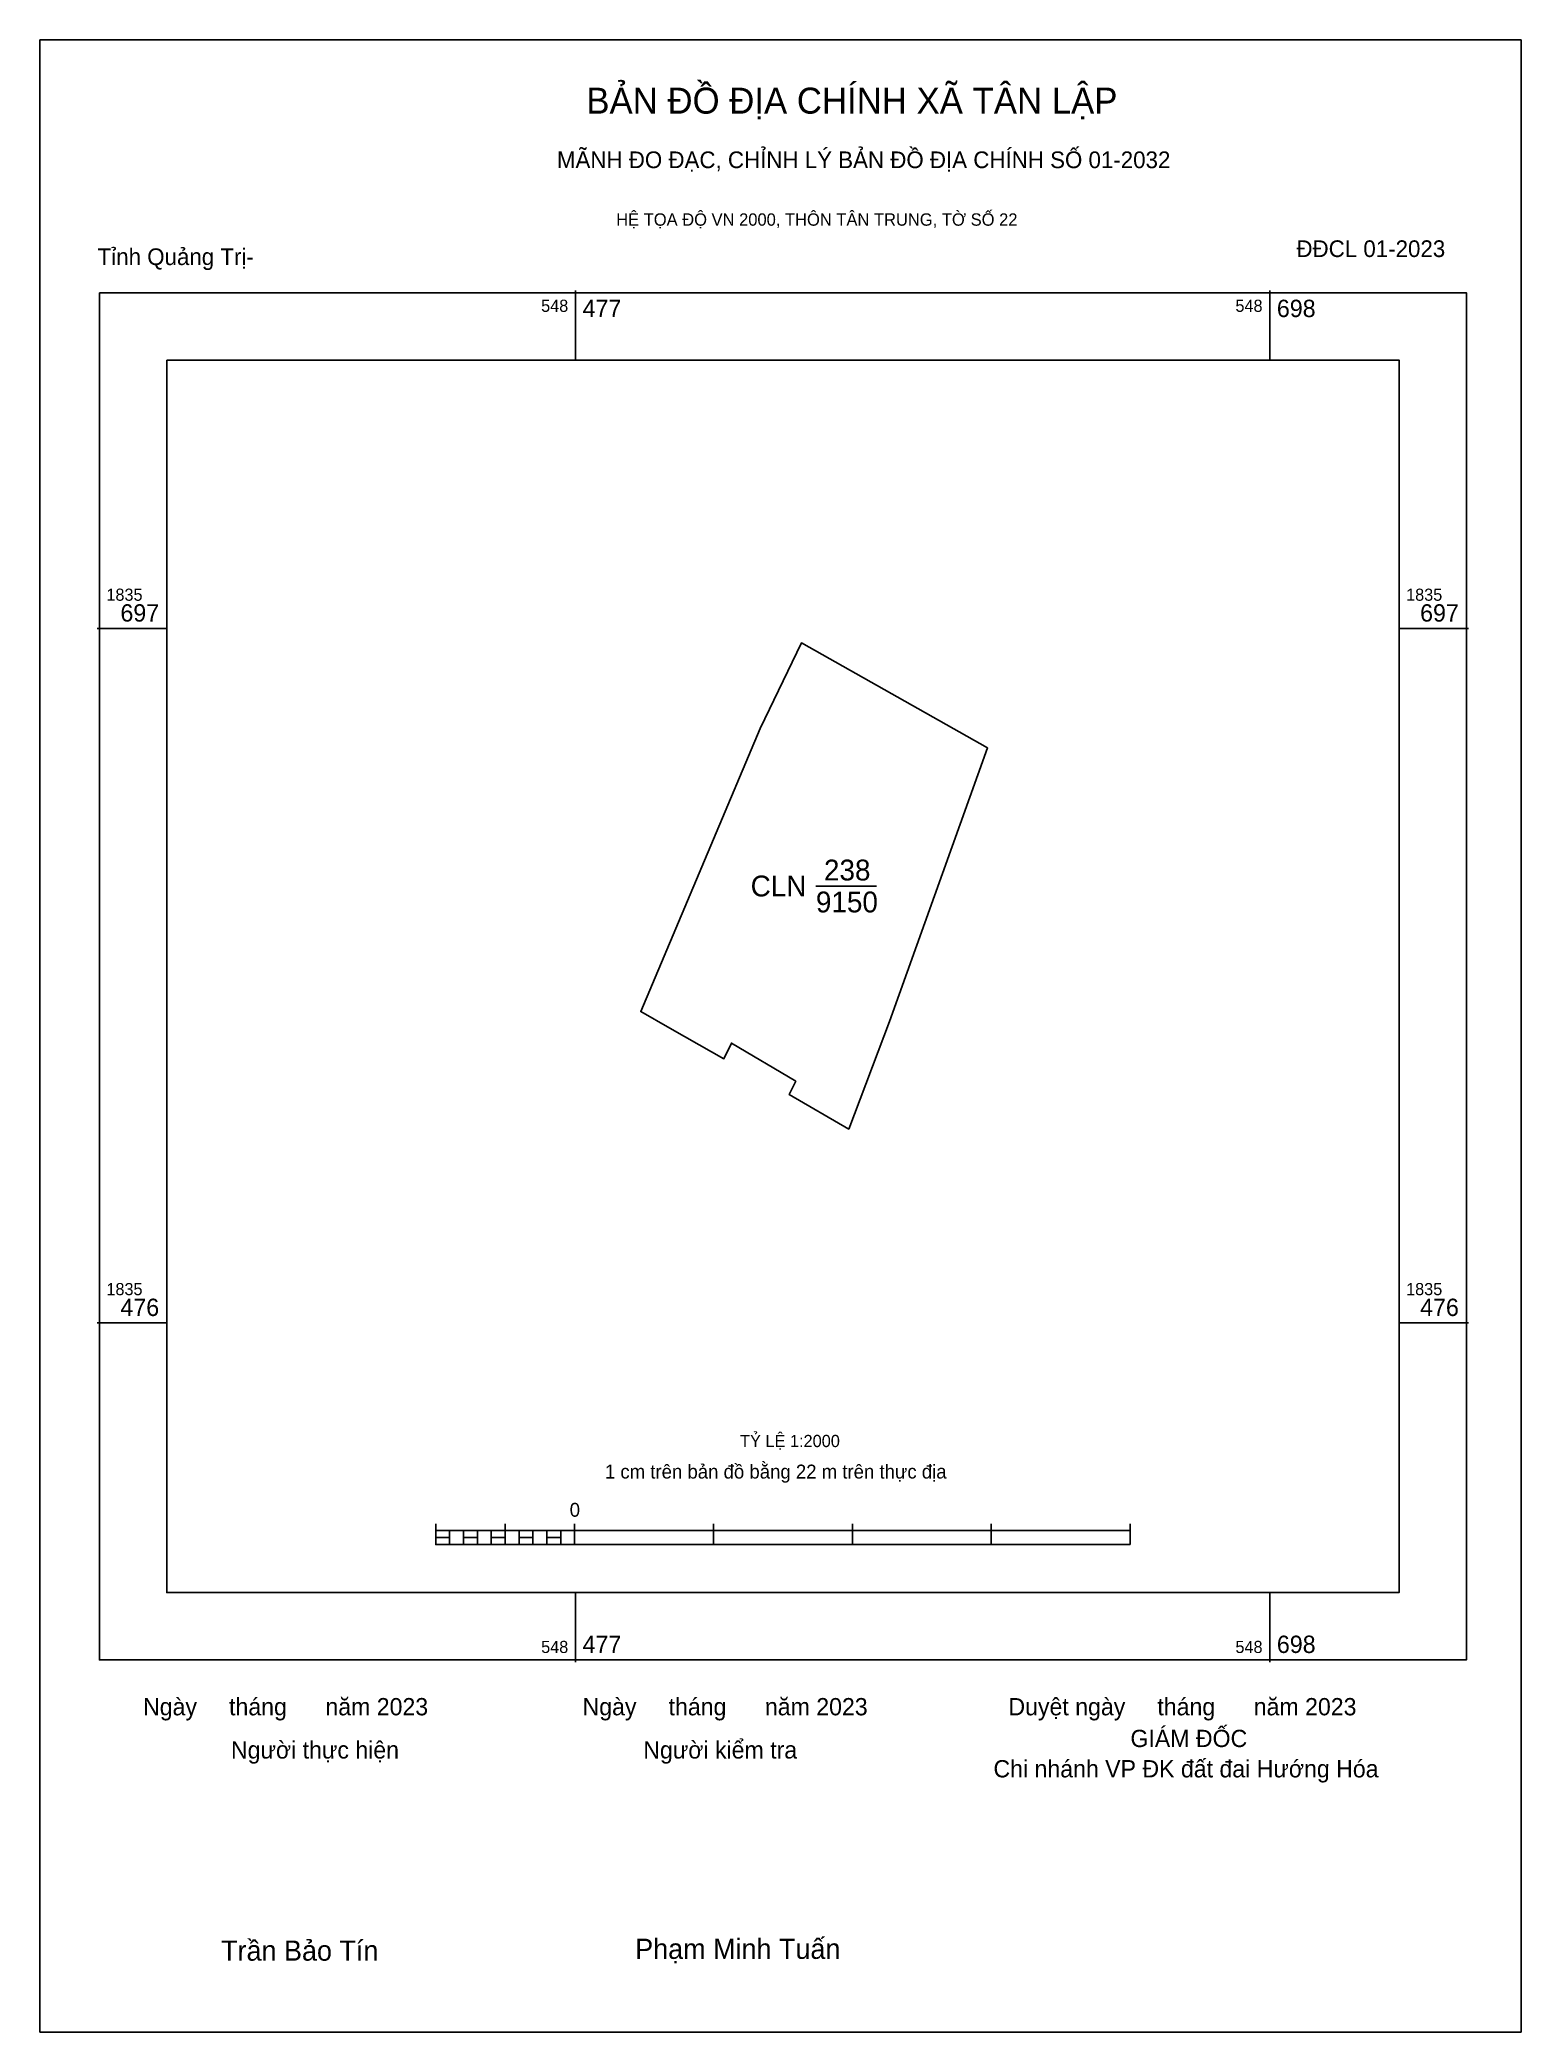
# Model space of a CAD drawing. Extents: x 548307 to 548778, y 1835251 to 1835885.
import ezdxf

# ---------------------------------------------------------------- set-up
doc = ezdxf.new("R2010")
doc.units = 0
for name, color, linetype in [('Level 10', 7, 'Continuous'), ('Level 13', 7, 'Continuous'), ('Level 15', 7, 'Continuous'), ('Level 27', 7, 'Continuous'), ('Level 6', 7, 'Continuous'), ('Level 62', 7, 'Continuous'), ('Level 63', 7, 'Continuous'), ('Level 9', 7, 'Continuous')]:
    doc.layers.add(name, color=color, linetype=linetype)

msp = doc.modelspace()

# ---------------------------------------------------------------- linework, layer by layer
at = {"layer": 'Level 10'}
msp.add_lwpolyline([(548536.03, 1835665.65), (548549.19, 1835692.9), (548608.43, 1835659.49), (548577.25, 1835572.42), (548564.25, 1835538.21), (548545.27, 1835549.23), (548547.39, 1835553.41), (548526.92, 1835565.56), (548524.51, 1835560.6), (548516.69, 1835565.03), (548507.3, 1835570.35), (548498.07, 1835575.58)], close=True, dxfattribs=at)
at = {"layer": 'Level 15'}
msp.add_lwpolyline([(548306.79, 1835884.84), (548778.27, 1835884.84), (548778.27, 1835250.81), (548306.79, 1835250.81)], close=True, dxfattribs=at)
at = {"layer": 'Level 27'}
for p, q in [((548549.19, 1835692.9), (548549.17, 1835692.91)), ((548608.43, 1835659.49), (548608.45, 1835659.48)), ((548498.07, 1835575.58), (548498.06, 1835575.56)), ((548507.3, 1835570.35), (548507.29, 1835570.33)), ((548516.69, 1835565.03), (548516.68, 1835565.01)), ((548524.51, 1835560.6), (548524.5, 1835560.58)), ((548545.27, 1835549.23), (548545.26, 1835549.21)), ((548564.25, 1835538.21), (548564.24, 1835538.19))]:
    msp.add_line(p, q, dxfattribs=at)
at = {"layer": 'Level 62'}
msp.add_lwpolyline([(548347.17, 1835782.94), (548739.44, 1835782.94), (548739.44, 1835390.67), (548347.17, 1835390.67)], close=True, dxfattribs=at)
at = {"layer": 'Level 63'}
for p, q in [((548477.33, 1835805.04), (548477.33, 1835782.94)), ((548698.31, 1835805.04), (548698.31, 1835782.94)), ((548325.07, 1835697.49), (548347.17, 1835697.49)), ((548739.44, 1835697.49), (548761.54, 1835697.49)), ((548325.07, 1835476.5), (548347.17, 1835476.5)), ((548739.44, 1835476.5), (548761.54, 1835476.5)), ((548432.81, 1835412.62), (548432.81, 1835405.99)), ((548432.81, 1835410.41), (548653.79, 1835410.41)), ((548437.23, 1835410.41), (548437.23, 1835405.99)), ((548441.65, 1835410.41), (548441.65, 1835405.99)), ((548446.07, 1835410.41), (548446.07, 1835405.99)), ((548450.49, 1835410.41), (548450.49, 1835405.99)), ((548454.91, 1835412.62), (548454.91, 1835405.99)), ((548454.91, 1835410.41), (548454.91, 1835405.99)), ((548459.33, 1835410.41), (548459.33, 1835405.99)), ((548463.75, 1835410.41), (548463.75, 1835405.99)), ((548468.17, 1835410.41), (548468.17, 1835405.99)), ((548472.59, 1835410.41), (548472.59, 1835405.99)), ((548477.01, 1835412.62), (548477.01, 1835405.99)), ((548477.01, 1835410.41), (548477.01, 1835405.99)), ((548521.21, 1835412.62), (548521.21, 1835405.99)), ((548565.4, 1835412.62), (548565.4, 1835405.99)), ((548609.6, 1835412.62), (548609.6, 1835405.99)), ((548653.79, 1835412.62), (548653.79, 1835405.99)), ((548432.81, 1835405.99), (548653.79, 1835405.99)), ((548477.33, 1835390.67), (548477.33, 1835368.57)), ((548698.31, 1835390.67), (548698.31, 1835368.57))]:
    msp.add_line(p, q, dxfattribs=at)
for points in [[(548325.76, 1835804.35), (548760.85, 1835804.35), (548760.85, 1835369.26), (548325.76, 1835369.26)], [(548432.81, 1835408.2), (548437.23, 1835408.2), (548437.23, 1835405.99), (548432.81, 1835405.99)], [(548432.81, 1835408.2), (548437.23, 1835408.2), (548437.23, 1835405.99), (548432.81, 1835405.99)], [(548441.65, 1835408.2), (548446.07, 1835408.2), (548446.07, 1835405.99), (548441.65, 1835405.99)], [(548450.49, 1835408.2), (548454.91, 1835408.2), (548454.91, 1835405.99), (548450.49, 1835405.99)], [(548459.33, 1835408.2), (548463.75, 1835408.2), (548463.75, 1835405.99), (548459.33, 1835405.99)], [(548468.17, 1835408.2), (548472.59, 1835408.2), (548472.59, 1835405.99), (548468.17, 1835405.99)]]:
    msp.add_lwpolyline(points, close=True, dxfattribs=at)
at = {"layer": 'Level 9'}
msp.add_line((548553.8, 1835615.55), (548573.07, 1835615.55), dxfattribs=at)

# ---------------------------------------------------------------- texts
at = {"layer": 'Level 13'}
for s, p in [('CLN', (548533.04, 1835612.24)), ('238', (548556.37, 1835617.32)), ('9150', (548553.81, 1835607.15))]:
    msp.add_text(s, height=6.629, dxfattribs=at).set_placement(p)
at = {"layer": 'Level 6'}
msp.add_text('TỶ LỆ 1:2000', height=3.8847, dxfattribs=at).set_placement((548529.66, 1835437))
at = {"layer": 'Level 63'}
for s, height, p in [('BẢN ĐỒ ĐỊA CHÍNH XÃ TÂN LẬP', 8.2728, (548480.73, 1835861.35)), ('MÃNH ĐO ĐẠC, CHỈNH LÝ BẢN ĐỒ ĐỊA CHÍNH SỐ 01-2032', 5.3084, (548471.37, 1835844.01)), ('HỆ TỌA ĐỘ VN 2000, THÔN TÂN TRUNG, TỜ SỐ 22', 3.9296, (548490.23, 1835825.69)), ('548', 3.867, (548466.35, 1835798.27)), ('477', 5.525, (548479.54, 1835796.61)), ('548', 3.867, (548687.33, 1835798.27)), ('698', 5.525, (548700.52, 1835796.61)), ('1835', 3.867, (548327.97, 1835706.33)), ('1835', 3.867, (548741.65, 1835706.33)), ('697', 5.525, (548332.44, 1835699.7)), ('697', 5.525, (548746.11, 1835699.7)), ('1835', 3.867, (548327.97, 1835485.34)), ('1835', 3.867, (548741.65, 1835485.34)), ('476', 5.525, (548332.44, 1835478.71)), ('476', 5.525, (548746.11, 1835478.71)), ('1 cm trên bản đồ bằng 22 m trên thực địa', 4.4196, (548486.64, 1835426.99)), ('0', 4.42, (548475.44, 1835414.83)), ('548', 3.867, (548466.35, 1835371.47)), ('477', 5.525, (548479.54, 1835371.47)), ('548', 3.867, (548687.33, 1835371.47)), ('698', 5.525, (548700.52, 1835371.47)), ('Ngày     tháng      năm 2023', 5.4987, (548339.64, 1835351.63)), ('Ngày     tháng      năm 2023', 5.4987, (548479.53, 1835351.63)), ('Duyệt ngày     tháng      năm 2023', 5.4987, (548615.08, 1835351.63)), ('GIÁM ĐỐC', 5.499, (548653.91, 1835341.53)), ('Người thực hiện', 5.4987, (548367.62, 1835337.88)), ('Người kiểm tra', 5.4987, (548498.86, 1835337.88)), ('Chi nhánh VP ĐK đất đai Hướng Hóa', 5.4987, (548610.31, 1835331.88)), ('Trần Bảo Tín', 6.4137, (548364.49, 1835273.55)), ('Phạm Minh Tuấn', 6.4137, (548496.29, 1835274.12))]:
    msp.add_text(s, height=height, dxfattribs=at).set_placement(p)
at = {"layer": 'Level 9'}
for s, p in [('Tỉnh Quảng Trị-', (548325.19, 1835813.16)), ('ĐĐCL 01-2023', (548706.75, 1835815.72))]:
    msp.add_text(s, height=5.3084, dxfattribs=at).set_placement(p)

doc.saveas('drawing.dxf')
